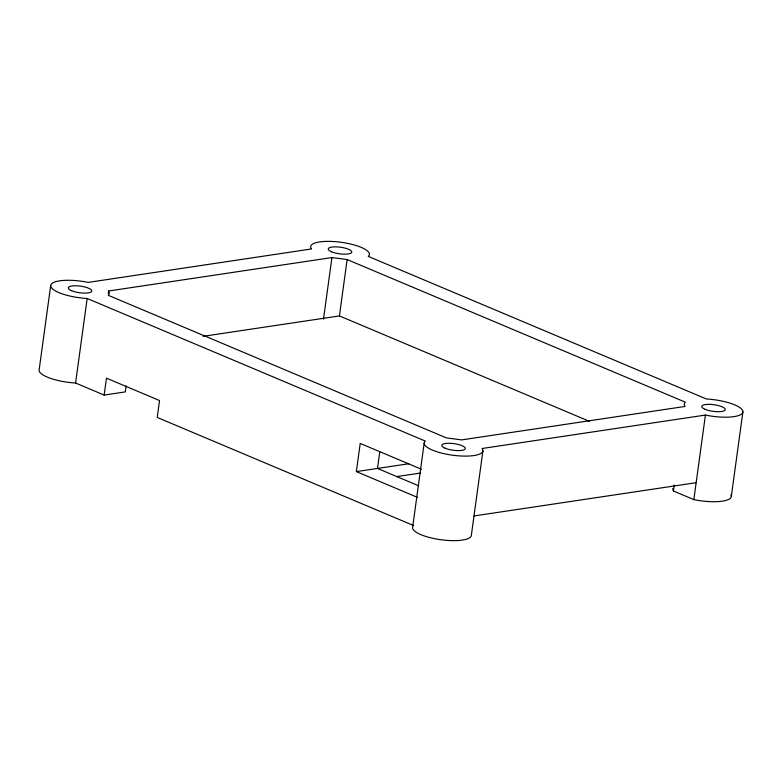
<?xml version="1.0" encoding="UTF-8"?>
<svg xmlns="http://www.w3.org/2000/svg" width="782" height="782" viewBox="0 0 782 782"><rect width="100%" height="100%" fill="white"/><g stroke="black" fill="none" stroke-linecap="round" stroke-linejoin="round"><path stroke-width="1.17" d="M731.317 496.404L742.9 411.87A29.638 8.319 7.8 0 0 706.42 398.986L368.273 256.398A29.638 8.319 7.8 0 0 340.541 242.205A29.638 8.319 7.8 0 0 311.519 248.959L88.161 282.4A29.638 8.319 7.8 0 0 50.683 285.596L39.1 370.13A29.638 8.319 7.8 0 0 75.58 383.014L104.153 395.066L125.296 391.899L126.117 385.858M75.58 383.014L87.164 298.48A29.638 8.319 7.8 0 1 50.683 285.596M108.239 293.416L108.571 291.002L331.93 257.571L347.14 259.556L685.276 402.153L684.142 404.167L685.012 406.454L461.654 439.895L446.444 437.9L108.297 295.313L109.431 293.289L108.571 291.002M104.153 395.066L106.469 378.156L159.538 400.531L157.221 417.441L413.727 525.602M323.494 319.164L331.93 257.571M203.115 336.328L339.417 315.918L347.14 259.556M417.588 497.42L356.357 471.605L360.219 443.423L421.449 469.249M379.749 452.006L377.491 468.438L418.683 485.808M424.176 443.091L412.593 527.625A29.638 8.319 7.8 0 0 441.459 539.795A29.638 8.319 7.8 0 0 471.351 535.328L482.924 450.784M730.965 494.898A29.638 8.319 7.8 0 1 693.839 499.6L673.429 490.998L674.26 484.957M693.839 499.6L705.423 415.066A29.638 8.319 7.8 0 0 742.9 411.87M705.423 415.066L482.064 448.497A29.638 8.319 7.8 0 1 453.042 455.261A29.638 8.319 7.8 0 1 425.31 441.068L87.164 298.48M356.357 471.605L408.859 463.746M396.454 476.639L420.579 473.032M474 515.954L696.156 482.69M339.417 315.918L589.315 421.293M672.569 488.711L673.429 490.998M705.071 409.289A11.857 3.324 7.8 0 0 724.816 410.364A11.857 3.324 7.8 0 0 710.682 404.402A11.857 3.324 7.8 0 0 705.071 409.289M71.602 290.709A11.857 3.324 7.8 0 0 91.357 291.794A11.857 3.324 7.8 0 0 77.213 285.831A11.857 3.324 7.8 0 0 71.602 290.709M331.578 251.794A11.857 3.324 7.8 0 0 351.323 252.869A11.857 3.324 7.8 0 0 337.189 246.907A11.857 3.324 7.8 0 0 331.578 251.794M445.095 448.203A11.857 3.324 7.8 0 0 464.85 449.288A11.857 3.324 7.8 0 0 450.706 443.326A11.857 3.324 7.8 0 0 445.095 448.203"/></g></svg>
